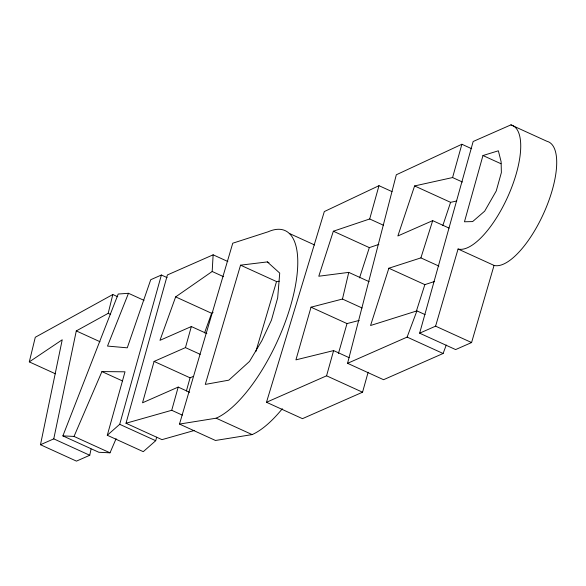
<?xml version="1.0" encoding="UTF-8"?>
<svg xmlns="http://www.w3.org/2000/svg" width="586" height="586" viewBox="0 0 586 586"><rect width="100%" height="100%" fill="white"/><g stroke="black" fill="none" stroke-linecap="round" stroke-linejoin="round"><path stroke-width="0.88" d="M206.88 333.61L191.344 326.534L159.971 340.341L175.646 296.89L212.176 271.486L213.136 254.815L227.859 261.524M91.057 449.023L89.753 455.271L76.458 461.123L40.478 444.723L62.226 339.77L29.3 361.892L55.472 373.817M40.478 444.723L53.766 438.87L76.29 330.914L108.183 313.334L112.82 294.516L117.727 296.75M349.146 357.672L333.61 350.596L295.93 359.863L311.02 307.189L342.466 299.043L348.758 272.38L369.209 281.698M29.3 361.892L35.285 337.265L112.82 294.516M446.261 345.037L443.104 353.49L383.552 379.706L347.564 363.313L396.312 174.782L461.878 144.259L471.693 148.727M156.674 437.2L155.693 440.709L143.277 451.667L107.289 435.266L125.008 371.81L101.927 371.583L74.026 436.423L62.878 435.889L118.204 294.033L128.488 293.293L144.024 300.376M107.289 435.266L119.705 424.315L161.392 275.017L167.12 277.625M194.515 430.424L161.985 439.647L126.005 423.253L167.413 274.951L213.136 254.815M200.178 354.318L185.454 347.608L154.081 361.423L142.53 402.787L178.195 387.082L189.644 392.305M185.454 347.608L191.344 326.534M126.005 423.253L171.72 410.288L178.195 387.082M186.377 391.023L190.069 377.823L193.373 376.366M348.758 272.38L318.784 276.226L333.346 231.221L369.693 218.974L378.988 185.681L392.071 191.644M378.988 185.681L324.314 211.568L266.484 402.267L326.563 375.816L333.61 350.596M266.484 402.267L302.464 418.668L362.551 392.21L368.133 372.213M449.044 228.086L432.688 220.636L397.865 235.96L414.602 185.938L452.582 177.551L461.878 144.259M419.635 333.185L473.158 141.497L510.911 124.877L546.892 141.277A67.588 25.264 -65.5 0 1 545.28 209.678A67.588 25.264 -65.5 0 1 494.042 265.414L471.576 342.554L455.622 349.578L419.635 333.185L435.588 326.16L471.576 342.554M482.959 155.532L464.464 221.779L472.638 221.581L484.673 211.158L496.239 190.977L501.374 172.577L501.103 161.699L498.356 150.8L482.959 155.532L500.957 163.728M338.452 353.431L347.007 323.582L359.233 320.417M435.588 326.16L458.062 249.021A67.588 25.264 -65.5 0 0 509.3 193.277A67.588 25.264 -65.5 0 0 510.911 124.877M179.492 424.074L232.752 243.212L268.212 231.756A103.671 38.749 -65.5 0 1 291.315 303.343A103.671 38.749 -65.5 0 1 216.161 418.192L179.492 424.074L215.472 440.474L252.148 434.592A103.671 38.749 -65.5 0 0 282.335 408.72M240.546 265.165L205.283 384.409L228.833 380.16L249.504 361.423L261.759 340.884L271.45 320.154L277.669 297.864L279.727 273.098L267.319 261.913L240.546 265.165L276.526 281.558L279.207 281.236M255.789 351.71L276.526 281.558M425.092 314.609L416.917 310.888L370.564 325.508L388.855 268.227L420.895 257.884L432.688 220.636M416.25 311.532L424.843 284.628L434.365 281.551M359.533 277.911L369.334 247.622L378.849 244.413M442.796 225.625L450.59 202.338L456.772 200.969M204.558 332.885L211.627 313.29L213.121 312.25M347.564 363.313L407.116 337.096L416.917 310.888M128.488 293.293L107.509 346.077L127.265 347.828L150.727 279.712L161.392 275.017M62.878 435.889L98.858 452.282L110.014 452.817L116.094 438.687M452.582 177.551L462.398 182.019M414.602 185.938L450.59 202.338M458.062 249.021L494.042 265.414M369.693 218.974L383.596 225.302M420.895 257.884L438.885 266.088M333.346 231.221L369.334 247.622M388.855 268.227L424.843 284.628M289.294 233.433L314.645 244.985M267.319 261.913L268.959 262.66M342.466 299.043L362.089 307.987M407.116 337.096L443.104 353.49M311.02 307.189L347.007 323.582M212.176 271.486L223.625 276.709M175.646 296.89L211.627 313.29M326.563 375.816L362.551 392.21M108.183 313.334L110.637 314.448M154.081 361.423L190.069 377.823M76.29 330.914L100.001 341.726M216.161 418.192L252.148 434.592M101.927 371.583L122.371 380.9M171.72 410.288L182.349 415.137M119.705 424.315L155.693 440.709M74.026 436.423L110.014 452.817M53.766 438.87L89.753 455.271"/></g></svg>
